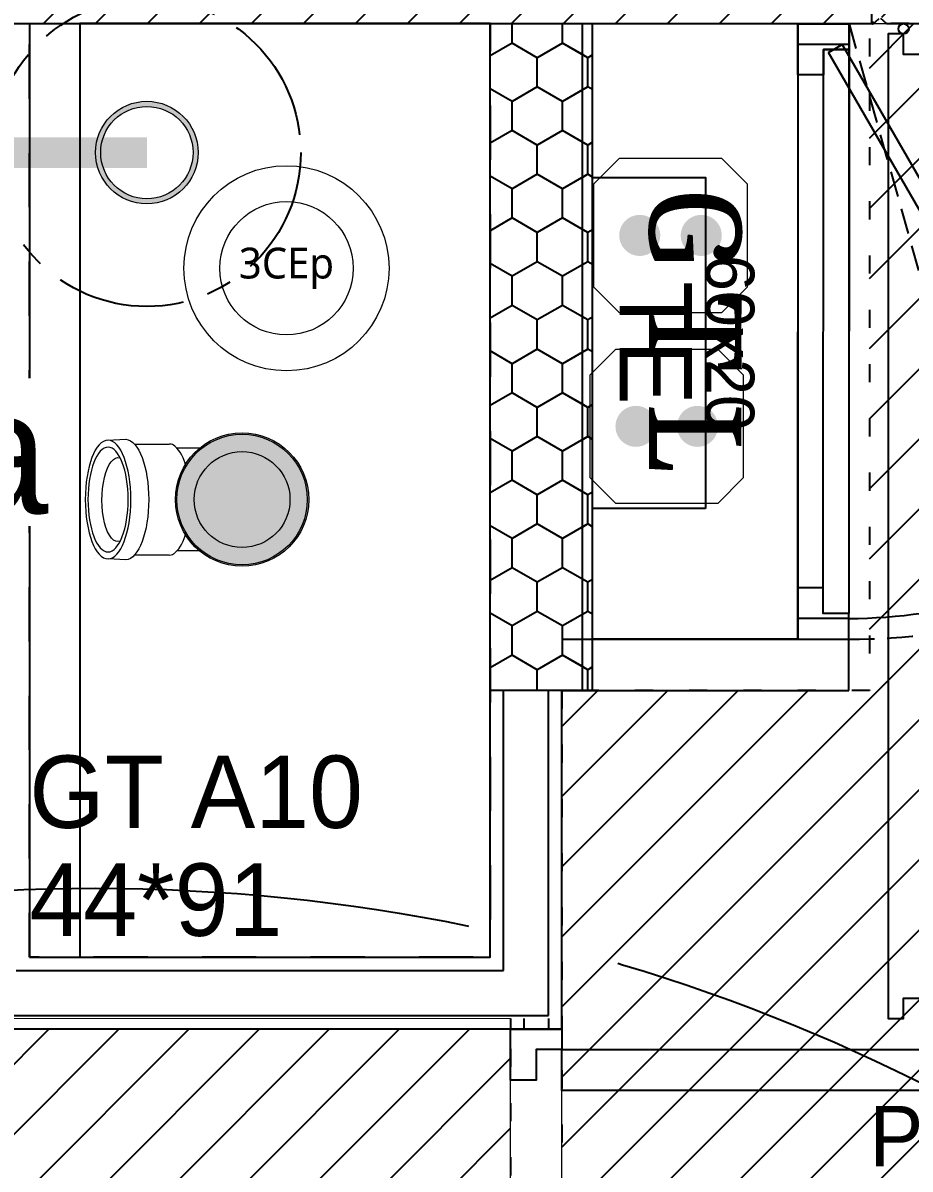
# Model space of a CAD drawing. Header units: centimetres. Extents: x -35664 to 50682, y -23001 to 23705.
# Drawn here: x 5202.4 to 5288.9, y 4022.7 to 4134.5 of the extents above; entities that cross this region are included whole.
import ezdxf
from ezdxf.enums import TextEntityAlignment as Align

# ---------------------------------------------------------------- set-up
doc = ezdxf.new("R2010")
doc.units = ezdxf.units.CM
for name, pattern in [('ACAD_ISO02W100', [15, 12, -3]), ('ISO-03', [1.5, 0.6, -0.9]), ('prelem_euev', [2, 1.25, -0.25, 0.25, -0.25]), ('prlm_eu', [2, 1.25, -0.25, 0.25, -0.25]), ('Style de ligne -13', [0.147638, 0.098425, -0.049213]), ('Style de ligne -18', [0.164042, 0.054681, -0.109361]), ('Style de ligne -5', [0.20828, 0.069425, -0.138855]), ('VW-01', [0.41656, 0.20828, -0.20828])]:
    doc.linetypes.add(name, pattern=pattern)
for name, color, linetype in [('B amÈnagement intÈrieur_Hatch', 252, 'Continuous'), ('B aménagement intérieur', 252, 'Continuous'), ('B Faux plafonds', 9, 'Continuous'), ('B Faux plafonds_Hatch', 9, 'Continuous'), ('B GÈnÈral_Hatch', 252, 'Continuous'), ('B Général', 252, 'Continuous'), ('C ANNOTATIONS-prestations', 252, 'Continuous'), ('C ANNOTATIONS-textes-numérotation gaine', 252, 'ISO-03'), ('D SURFACES-shab', 252, 'Continuous'), ('F REMPLISSAGE-TE', 252, 'Continuous'), ('F REMPLISSAGE-TE_Hatch', 252, 'Continuous'), ('F REMPLISSAGE-vert clair', 252, 'Continuous'), ('F REMPLISSAGE-vert foncé', 252, 'Continuous'), ('prlm-CHAUFF', 4, 'Continuous'), ('prlm-EAU-CHU', 42, 'Continuous'), ('prlm-EAU-EUEV', 25, 'Continuous'), ('prlm-GT', 242, 'Continuous'), ('prlm-MOD', 64, 'Continuous'), ('prlm-MOD-EL', 190, 'Continuous')]:
    doc.layers.add(name, color=color, linetype=linetype)
doc.layers.add('prlm-ELEC-CFO', color=1, linetype='Continuous', lineweight=25)
doc.layers.add('prlm-ZEROPLOT', color=254, linetype='Continuous', plot=False)
doc.layers.get('prlm-CHAUFF').off()
doc.styles.add('Eurostile', font='Eurosti.TTF')
doc.styles.add('prlm-elec-cfo', font='comic.ttf', dxfattribs={"height": 12})
doc.styles.add('prlm-mod', font='cambriaz.ttf', dxfattribs={"height": 18})
doc.styles.add('Trebuchet MS (bold italic)', font='trebucbi.ttf')
pattern_1 = [(45, (0, 0.2205), (-3.5277778, 3.3072917), [])]
pattern_2 = [(45, (0, 0), (2.4253472, -2.6458333), [])]
pattern_3 = [(90, (81.019, -107.5736), (-2.4602994, 4.2613636), [2.840909, -5.681818]), (210, (81.019, -107.5736), (-2.4602994, -4.2613636), [2.840909, -5.681818]), (150, (76.0983, -104.7327), (-4.9205988, 9e-09), [2.840909, -5.681818])]

# ---------------------------------------------------------------- blocks, each defined once
blk = doc.blocks.new('A 90.Groupe-4-1')
at = {"layer": 'B Général', "flags": 128}
for points in [[(-31.46, -5.77), (-31.46, -0.77), (-28.96, -0.77), (-28.96, -3.27), (-26.46, -3.27), (-26.46, -5.77)], [(26.04, -0.77), (26.04, -3.27), (-28.96, -3.27), (-28.96, -0.77)], [(28.54, -5.77), (28.54, -0.77), (26.04, -0.77), (26.04, -3.27), (23.54, -3.27), (23.54, -5.77)]]:
    blk.add_lwpolyline(points, close=True, dxfattribs=at)
blk = doc.blocks.new('A 90.TE')
at = {"layer": 'B Général', "linetype": 'Style de ligne -13', "ltscale": 25.4}
blk.add_line((-31.46, -0.77), (26.39, 15.56), dxfattribs=at)
at = {"layer": 'B Général', "flags": 128}
for points in [[(28.54, -5.77), (28.54, -25.77), (-31.46, -25.77), (-31.46, -5.77)], [(15.79, -14.77), (15.79, -25.77), (-16.46, -25.77), (-16.46, -14.77)]]:
    blk.add_lwpolyline(points, close=True, dxfattribs=at)
at = {"layer": 'B Général', "linetype": 'Style de ligne -13', "ltscale": 25.4}
blk.add_arc((-34.54, -0.77), 63.08, 359.9968, 14.9984, dxfattribs=at)
at = {"layer": 'B Général'}
blk.add_blockref('A 90.Groupe-4-1', (0, 0), dxfattribs=at)
at = {"layer": 'B Général', "insert": (-0.34, -16.07), "char_height": 7.059, "width": 32.25, "attachment_point": 2, "line_spacing_factor": 0.894142, "style": 'Eurostile'}
blk.add_mtext('TE ', dxfattribs=at)
at = {"layer": 'C ANNOTATIONS-prestations', "insert": (-0.34, -14.77), "char_height": 4.706, "width": 32.25, "attachment_point": 8, "line_spacing_factor": 0.894142, "style": 'Eurostile'}
blk.add_mtext('60x20', dxfattribs=at)
blk = doc.blocks.new('A 90.PP 80')
at = {"layer": 'B Général', "flags": 128}
blk.add_lwpolyline([(-43, 2.5), (-43, 85.5), (-39, 85.5), (-39, 2.5)], close=True, dxfattribs=at)
at = {"layer": 'B Général', "linetype": 'Style de ligne -18', "ltscale": 25.4, "flags": 128}
blk.add_lwpolyline([(46, 2.5), (45.27, 13.33), (43.1, 23.98), (39.53, 34.26), (34.61, 44), (28.44, 53.03), (21.1, 61.19), (12.74, 68.35), (3.5, 74.38), (-6.47, 79.18), (-17, 82.67), (-27.91, 84.79), (-39, 85.5)], dxfattribs=at)
at = {"layer": 'B Général', "linetype": 'Continuous', "flags": 128}
for points in [[(-45, 2.5), (-43, 2.5), (-43, 0), (-40, 0), (-40, -2.5), (-45, -2.5)], [(48, 2.5), (46, 2.5), (46, 0), (43, 0), (43, -2.5), (48, -2.5), (48, -2.5), (48, -2.5), (48, 1.79), (48, 1.79)]]:
    blk.add_lwpolyline(points, close=True, dxfattribs=at)
at = {"layer": 'C ANNOTATIONS-prestations', "insert": (-37.5, 32.5), "char_height": 5.8825, "attachment_point": 1, "rotation": 90, "line_spacing_factor": 0.894142, "style": 'Eurostile'}
blk.add_mtext('PP 83 x 204', dxfattribs=at)
blk = doc.blocks.new('A 90.Groupe-13-1')
at = {"layer": 'B Faux plafonds_Hatch', "linetype": 'Continuous'}
h = blk.add_hatch(dxfattribs=at)
h.set_pattern_fill('F_P__SOFFITE', color=256, style=0, pattern_type=2)
h.set_pattern_definition(pattern_1)
h.paths.add_polyline_path([(5254.95, 4069.39), (5254.96, 3914.39), (5417.96, 3914.39), (5417.96, 3926.27), (5422.96, 3926.27), (5422.96, 4134.39), (5284.96, 4134.39), (5284.95, 4069.39)])
at = {"layer": 'B GÈnÈral_Hatch', "linetype": 'Continuous'}
h = blk.add_hatch(dxfattribs=at)
h.set_pattern_fill('F_P__SOFFITE', color=256, style=0, pattern_type=2)
h.set_pattern_definition(pattern_1)
h.paths.add_polyline_path([(5161.96, 4036.39), (5249.96, 4036.39), (5249.96, 3856.7), (5084.46, 3856.7), (5084.46, 3911.7), (5029.96, 3911.7), (5029.96, 4134.39), (5161.96, 4134.39)])
at = {"layer": 'B Faux plafonds', "linetype": 'Style de ligne -5', "ltscale": 25.4, "flags": 128}
blk.add_lwpolyline([(5254.95, 4069.39), (5254.96, 3914.39), (5417.96, 3914.39), (5417.96, 3926.27), (5422.96, 3926.27), (5422.96, 4134.39), (5284.96, 4134.39), (5284.95, 4069.39)], close=True, dxfattribs=at)
at = {"layer": 'B Général', "linetype": 'Continuous'}
for p, q in [((5254.96, 4074.39), (5282.95, 4074.39)), ((5254.96, 4074.39), (5282.95, 4074.39)), ((5282.95, 4069.39), (5282.95, 4074.39)), ((5254.96, 4069.39), (5282.95, 4069.39)), ((5254.96, 4069.39), (5282.95, 4069.39)), ((5249.96, 4037.39), (5249.96, 4036.38)), ((5254.96, 4037.39), (5254.96, 4036.38)), ((5249.96, 4036.38), (5254.96, 4036.38))]:
    blk.add_line(p, q, dxfattribs=at)
at = {"layer": 'B Général', "linetype": 'Style de ligne -5', "ltscale": 25.4, "flags": 128}
blk.add_lwpolyline([(5161.96, 4036.39), (5249.96, 4036.39), (5249.96, 3856.7), (5084.46, 3856.7), (5084.46, 3911.7), (5029.96, 3911.7), (5029.96, 4134.39), (5161.96, 4134.39)], close=True, dxfattribs=at)
at = {"layer": 'D SURFACES-shab', "lineweight": 18, "flags": 128}
for points in [[(5249.96, 4037.38), (5161.94, 4037.39), (5161.94, 4134.39), (5029.96, 4134.39), (5029.96, 3914.39), (5083.46, 3914.39), (5083.46, 3859.39), (5249.96, 3859.39)], [(5254.96, 4069.39), (5282.96, 4069.39), (5282.96, 4134.39), (5422.96, 4134.39), (5422.96, 3914.39), (5254.96, 3914.39)]]:
    blk.add_lwpolyline(points, close=True, dxfattribs=at)
at = {"layer": 'F REMPLISSAGE-vert clair'}
for p, q in [((5251.26, 4037.39), (5251.26, 4036.38)), ((5253.66, 4037.39), (5253.66, 4036.38))]:
    blk.add_line(p, q, dxfattribs=at)
at = {"layer": 'F REMPLISSAGE-vert foncé', "linetype": 'Continuous'}
for p, q in [((5249.96, 4037.39), (5249.96, 4036.38)), ((5254.96, 4037.39), (5254.96, 4036.38))]:
    blk.add_line(p, q, dxfattribs=at)
at = {"layer": 'F REMPLISSAGE-vert foncé'}
for p, q in [((5251.26, 4037.39), (5251.26, 4036.38)), ((5253.66, 4037.39), (5253.66, 4036.38))]:
    blk.add_line(p, q, dxfattribs=at)
at = {"layer": 'B aménagement intérieur'}
for name, p, rotation in [('A 90.TE', (5283.73, 4102.92), 269.9870554473844), ('A 90.PP 80', (5252.46, 3991.38), 270)]:
    blk.add_blockref(name, p, dxfattribs=dict(at, rotation=rotation))
blk = doc.blocks.new('A 90.PP 93_204 PF1_2h mur20')
at = {"layer": 'B GÈnÈral_Hatch', "linetype": 'Continuous'}
h = blk.add_hatch(dxfattribs=at)
h.set_pattern_fill('50_BETON', color=256, style=0, pattern_type=2)
h.set_pattern_definition(pattern_2)
edge = h.paths.add_edge_path()
edge.add_line((51.6, -8.95), (50.94, -8.37))
edge.add_line((50.94, -8.37), (50.93, -8.36))
edge.add_arc((50.79, -8.52), 0.2, 48.9909, 131.0091)
edge.add_line((50.66, -8.36), (50.65, -8.37))
edge.add_line((50.65, -8.37), (50.1, -8.86))
edge.add_line((50.1, -8.86), (50.1, -8.86))
edge.add_arc((50.06, -8.82), 0.05, 270, 311.0091, ccw=False)
edge.add_line((50.06, -8.87), (50.06, -8.87))
edge.add_line((50.06, -8.87), (46.7, -8.87))
edge.add_line((46.7, -8.87), (46.69, -8.87))
edge.add_arc((46.69, -8.83), 0.0435, 180, 270, ccw=False)
edge.add_line((46.65, -8.83), (46.65, 2.7))
edge.add_arc((46.48, 2.7), 0.174, 0, 90)
edge.add_line((46.48, 2.87), (46.45, 2.87))
edge.add_line((46.45, 2.87), (44.9, 2.87))
edge.add_line((44.9, 2.87), (44.89, 2.87))
edge.add_arc((44.89, 2.91), 0.0435, 180, 270, ccw=False)
edge.add_line((44.85, 2.91), (44.85, 5.96))
edge.add_arc((44.89, 5.96), 0.0435, 90, 180, ccw=False)
edge.add_line((44.89, 6), (44.9, 6))
edge.add_line((44.9, 6), (46.45, 6))
edge.add_line((46.45, 6), (46.48, 6))
edge.add_arc((46.48, 6.17), 0.174, 270, 360)
edge.add_line((46.65, 6.17), (46.65, 8.83))
edge.add_arc((46.69, 8.83), 0.0435, 90, 180, ccw=False)
edge.add_line((46.69, 8.87), (46.7, 8.87))
edge.add_line((46.7, 8.87), (50.06, 8.87))
edge.add_line((50.06, 8.87), (50.06, 8.87))
edge.add_arc((50.06, 8.82), 0.05, 48.9909, 90, ccw=False)
edge.add_line((50.1, 8.86), (50.1, 8.86))
edge.add_line((50.1, 8.86), (50.65, 8.37))
edge.add_line((50.65, 8.37), (50.66, 8.37))
edge.add_arc((50.79, 8.52), 0.2, 228.9909, 306.9033)
edge.add_line((50.91, 8.36), (50.92, 8.36))
edge.add_line((50.92, 8.36), (51.44, 8.81))
edge.add_line((51.44, 8.81), (51.44, 8.81))
edge.add_line((51.44, 8.81), (51.6, 8.95))
edge.add_line((51.6, 8.95), (51.6, -8.95))
at = {"layer": 'B Général', "linetype": 'Continuous', "flags": 128}
blk.add_lwpolyline([(45, 12), (48.5, 12), (48.5, 10), (50, 10), (50.01, 106), (48.51, 106), (48.51, 104), (45.01, 104)], close=True, dxfattribs=at)
for points in [[(51.44, 8.81), (51.6, 8.95), (51.49, 9.04), (50.88, 8.51, -0.385556)], [(50.76, 8.47), (50.2, 8.95), (50.2, 8.95, 0.18087), (50.07, 9), (50.06, 9), (46.7, 9)]]:
    blk.add_lwpolyline(points, format="xyb", dxfattribs=at)
at = {"layer": 'B Général', "linetype": 'Continuous'}
blk.add_circle((48.5, 9.5), 0.5, dxfattribs=at)
blk.add_arc((48.5, 9.5), 94.5, 90, 181.2323, dxfattribs=at)
blk = doc.blocks.new('A 90.Groupe-35-1')
at = {"layer": 'C ANNOTATIONS-textes-numérotation gaine', "linetype": 'VW-01', "ltscale": 25.4, "flags": 128}
blk.add_lwpolyline([(5203.04, 4134.39), (5247.96, 4134.39), (5247.96, 4043.39), (5203.04, 4043.39)], close=True, dxfattribs=at)
at = {"layer": 'C ANNOTATIONS-textes-numérotation gaine', "insert": (5203.04, 4063.04), "char_height": 7.059, "width": 42, "attachment_point": 1, "line_spacing_factor": 0.894142, "style": 'Eurostile'}
blk.add_mtext('GT A10\\P44*91', dxfattribs=at)
blk = doc.blocks.new('xi.PCGTL')
at = {"layer": 'prlm-ELEC-CFO', "color": 0, "lineweight": 0}
blk.add_lwpolyline([(-7.5, -5), (-5, -7.5), (5, -7.5), (7.5, -5), (7.5, 5), (5, 7.5), (-5, 7.5), (-7.5, 5)], close=True, dxfattribs=at)
at = {"layer": 'prlm-ELEC-CFO', "color": 0, "linetype": 'ByBlock', "lineweight": 5, "const_width": 2}
for points in [[(-4, 0, 1), (-2, 0, 1)], [(2, 0, 1), (4, 0, 1)]]:
    blk.add_lwpolyline(points, format="xyb", close=True, dxfattribs=at)
blk = doc.blocks.new('xi.dchrob')
at = {"layer": 'prlm-ZEROPLOT', "color": 253, "linetype": 'ACAD_ISO02W100', "ltscale": 5}
blk.add_circle((13.38, 0), 180, dxfattribs=at)
blk = doc.blocks.new('xi.3cep130-200')
at = {"layer": 'B Général', "lineweight": 18}
for radius in [10, 6.5]:
    blk.add_circle((0, 0), radius, dxfattribs=at)
at = {"layer": 'B Général', "insert": (0, 0), "char_height": 3.002, "width": 9.7815, "attachment_point": 5, "line_spacing_factor": 1.003317, "style": 'Trebuchet MS (bold italic)'}
blk.add_mtext('3CEp', dxfattribs=at)
blk = doc.blocks.new('xi.chu')
at = {"layer": 'prlm-EAU-EUEV', "linetype": 'ByBlock', "lineweight": 5}
blk.add_hatch(color=0, dxfattribs=at).paths.add_polyline_path([(6.5, 0, 1), (-6.5, 0, 1)])
at = {"layer": 'prlm-EAU-EUEV', "color": 0, "linetype": 'ByBlock', "lineweight": 5}
blk.add_circle((0, 0), 6.5, dxfattribs=at)
blk = doc.blocks.new('xi.vp')
at = {"layer": 'prlm-EAU-EUEV', "lineweight": 5}
h = blk.add_hatch(color=0, dxfattribs=at)
h.paths.add_polyline_path([(5, 0, 1), (-5, 0, 1)])
h.paths.add_polyline_path([(4.5, 0, 1), (-4.5, 0, 1)], flags=16)
at = {"layer": 'prlm-EAU-EUEV', "color": 0, "lineweight": 5}
for radius in [5, 4.5]:
    blk.add_circle((0, 0), radius, dxfattribs=at)
at = {"layer": 'prlm-ZEROPLOT', "linetype": 'prelem_euev', "ltscale": 10}
blk.add_circle((0, 0), 15, dxfattribs=at)
blk = doc.blocks.new('xi.gtl')
at = {"layer": 'prlm-MOD-EL', "color": 0}
for points in [[(2.8, 22.99), (2.02, 24.35), (50.51, 52.34), (51.28, 50.98)], [(0, 25), (2.02, 25), (2.02, 20), (0, 20)], [(60, 25), (57.98, 25), (57.98, 20), (60, 20)], [(0, 20), (60, 20), (60, 0), (0, 0)]]:
    blk.add_lwpolyline(points, close=True, dxfattribs=at)
blk.add_arc((2.02, 24.35), 55.99, 0.6678, 30, dxfattribs=at)
at = {"layer": 'prlm-MOD-EL', "color": 0, "style": 'prlm-mod', "flags": 8}
blk.add_attdef('GTL', text='', height=9, dxfattribs=at).set_placement((30, 10), align=Align.MIDDLE_CENTER)
blk = doc.blocks.new('xi.ccev1')
at = {"layer": 'prlm-EAU-CHU', "color": 0, "lineweight": 13}
for p, q in [((-5, -3.93), (-5, -6.32)), ((5, -3.93), (5, -6.32)), ((-5.41, -10.46), (-5.41, -7.11)), ((5.41, -7.11), (5.41, -10.46)), ((-5.8, -13.12), (-5.89, -11.33)), ((5.89, -11.33), (5.79, -13.07)), ((5.78, -14.4), (5.78, -14.4))]:
    blk.add_line(p, q, dxfattribs=at)
for radius in [6.36, 4.67]:
    blk.add_circle((0, 0), radius, dxfattribs=at)
for centre, radius, start, end in [((-2.54, -9.09), 3.68, 101.224, 136.493), ((2.54, -9.09), 3.68, 43.507, 78.776), ((-4.48, -7.14), 0.936, 141.8741, 175.3395), ((4.48, -7.14), 0.936, 4.6605, 38.1259)]:
    blk.add_arc(centre, radius, start, end, dxfattribs=at)
at = {"layer": 'prlm-EAU-CHU', "color": 0, "lineweight": 13, "extrusion": (0, 0, -1)}
for centre, major_axis, ratio, start_param, end_param in [((0, -11.41), (-5.89, 0), 0.391508, 0.036281, 3.105311), ((0, -12.09), (-4.1, 0.03), 0.383971, 2.986035, 6.398097)]:
    blk.add_ellipse(centre, major_axis=major_axis, ratio=ratio, start_param=start_param, end_param=end_param, dxfattribs=at)
for major_axis, ratio in [((5.79, 0), 0.383426), ((5.11, 0), 0.383329)]:
    blk.add_ellipse((0, -13.07), major_axis=major_axis, ratio=ratio, dxfattribs=at)

msp = doc.modelspace()

# ---------------------------------------------------------------- hatches: boundary and pattern name
at = {"layer": 'B amÈnagement intÈrieur_Hatch', "linetype": 'Continuous'}
h = msp.add_hatch(dxfattribs=at)
h.set_pattern_fill('PSE', color=256, angle=90, style=0, pattern_type=2)
h.set_pattern_definition(pattern_3)
h.paths.add_polyline_path([(5257.965, 4069.389), (5247.965, 4069.389), (5247.965, 4134.389), (5257.965, 4134.389)])
at = {"layer": 'B GÈnÈral_Hatch', "linetype": 'Continuous'}
h = msp.add_hatch(dxfattribs=at)
h.set_pattern_fill('50_BETON', color=256, style=0, pattern_type=2)
h.set_pattern_definition(pattern_2)
h.paths.add_polyline_path([(5285.191, 4152.389), (4881.036, 4152.389), (4868.744, 4134.389), (5285.191, 4134.389)])
at = {"layer": 'F REMPLISSAGE-TE_Hatch', "linetype": 'Continuous'}
h = msp.add_hatch(dxfattribs=at)
h.set_pattern_fill('PSE', color=256, angle=90, style=0, pattern_type=2)
h.set_pattern_definition(pattern_3)
h.paths.add_polyline_path([(5247.965, 4069.389), (5256.965, 4069.389), (5256.965, 4134.389), (5247.965, 4134.389)])
h = msp.add_hatch(dxfattribs=at)
h.set_pattern_fill('PSE', color=256, angle=90, style=0, pattern_type=2)
h.set_pattern_definition(pattern_3)
h.paths.add_polyline_path([(5256.965, 4069.389), (5257.965, 4069.389), (5257.965, 4134.389), (5256.965, 4134.389)])

# ---------------------------------------------------------------- linework, layer by layer
at = {"layer": 'B aménagement intérieur', "linetype": 'Continuous'}
for p, q in [((5203.041, 4134.397), (5203.041, 4043.393)), ((5247.965, 4069.389), (5247.965, 4134.389)), ((5257.965, 4069.389), (5257.965, 4134.389)), ((5247.965, 4043.393), (5247.965, 4069.389)), ((5257.965, 4069.389), (5247.965, 4069.389)), ((5254.965, 4036.393), (5254.965, 4069.389)), ((5203.041, 4043.393), (5247.965, 4043.393)), ((5161.944, 4036.393), (5254.965, 4036.393))]:
    msp.add_line(p, q, dxfattribs=at)
at = {"layer": 'B Général', "linetype": 'Continuous'}
for p, q in [((5285.191, 4134.389), (5285.191, 4152.389)), ((5019.962, 4134.389), (5285.191, 4134.389))]:
    msp.add_line(p, q, dxfattribs=at)
at = {"layer": 'B Général', "linetype": 'Continuous', "lineweight": 18}
msp.add_line((5019.962, 4134.389), (5285.191, 4134.389), dxfattribs=at)
at = {"layer": 'F REMPLISSAGE-TE', "linetype": 'Continuous'}
msp.add_line((5256.965, 4069.389), (5256.965, 4134.389), dxfattribs=at)
msp.add_line((5256.965, 4069.389), (5256.965, 4134.389), dxfattribs=at)
at = {"layer": 'F REMPLISSAGE-vert clair'}
for p, q in [((5249.265, 4042.093), (5249.265, 4069.389)), ((5253.665, 4037.693), (5253.665, 4069.389)), ((5201.741, 4042.093), (5249.265, 4042.093)), ((5161.944, 4037.693), (5253.665, 4037.693))]:
    msp.add_line(p, q, dxfattribs=at)
at = {"layer": 'F REMPLISSAGE-vert foncé', "linetype": 'Continuous'}
for p, q in [((5203.041, 4134.397), (5203.041, 4043.393)), ((5247.965, 4043.393), (5247.965, 4069.389)), ((5254.965, 4036.393), (5254.965, 4069.389)), ((5203.041, 4043.393), (5247.965, 4043.393)), ((5161.944, 4036.393), (5254.965, 4036.393))]:
    msp.add_line(p, q, dxfattribs=at)
at = {"layer": 'F REMPLISSAGE-vert foncé'}
for p, q in [((5249.265, 4042.093), (5249.265, 4069.389)), ((5253.665, 4037.693), (5253.665, 4069.389)), ((5201.741, 4042.093), (5249.265, 4042.093)), ((5161.944, 4037.693), (5253.665, 4037.693))]:
    msp.add_line(p, q, dxfattribs=at)
at = {"layer": 'prlm-GT'}
msp.add_lwpolyline([(5207.965, 4043.389), (5247.965, 4043.389), (5247.965, 4134.389), (5207.965, 4134.389)], close=True, dxfattribs=at)

# ---------------------------------------------------------------- block references
at = {"layer": 'B aménagement intérieur'}
msp.add_blockref('A 90.Groupe-13-1', (0, 0), dxfattribs=at)
at = {"layer": 'B Général', "rotation": 180}
msp.add_blockref('A 90.PP 93_204 PF1_2h mur20', (5336.791, 4143.389), dxfattribs=at)
at = {"layer": 'C ANNOTATIONS-textes-numérotation gaine'}
msp.add_blockref('A 90.Groupe-35-1', (0, 0), dxfattribs=at)
at = {"layer": 'prlm-CHAUFF'}
msp.add_blockref('xi.3cep130-200', (5228.11, 4110.539), dxfattribs=at)
at = {"layer": 'prlm-EAU-CHU', "rotation": 270}
msp.add_blockref('xi.ccev1', (5223.782, 4087.993), dxfattribs=at)
at = {"layer": 'prlm-EAU-EUEV'}
for name, p in [('xi.vp', (5214.497, 4121.815)), ('xi.chu', (5223.782, 4087.993))]:
    msp.add_blockref(name, p, dxfattribs=at)
at = {"layer": 'prlm-ELEC-CFO'}
for p in [(5265.558, 4113.743), (5265.193, 4095.13)]:
    msp.add_blockref('xi.PCGTL', p, dxfattribs=at)
at = {"layer": 'prlm-MOD', "rotation": 90}
msp.add_blockref('xi.dchrob', (5209.466, 3856.719), dxfattribs=at)
at = {"layer": 'prlm-MOD-EL', "rotation": 270}
msp.add_blockref('xi.gtl', (5257.965, 4134.389), dxfattribs=at).add_auto_attribs({'GTL': 'G T L'})

# ---------------------------------------------------------------- next in the draw order: texts
at = {"layer": 'prlm-ELEC-CFO', "lineweight": 20, "insert": (5193.741, 4092.52), "char_height": 12, "attachment_point": 5, "line_spacing_factor": 0.8, "style": 'prlm-elec-cfo', "bg_fill": 3, "box_fill_scale": 1.1, "bg_fill_color": 256, "bg_fill_transparency": 0}
msp.add_mtext('uta', dxfattribs=at)

# ---------------------------------------------------------------- next in the draw order: linework, layer by layer
at = {"layer": 'prlm-EAU-EUEV', "linetype": 'prlm_eu', "ltscale": 50, "const_width": 3, "flags": 128}
msp.add_lwpolyline([(5035.35, 3890.495), (5035.35, 4121.815), (5214.497, 4121.815)], dxfattribs=at)

doc.saveas('drawing.dxf')
